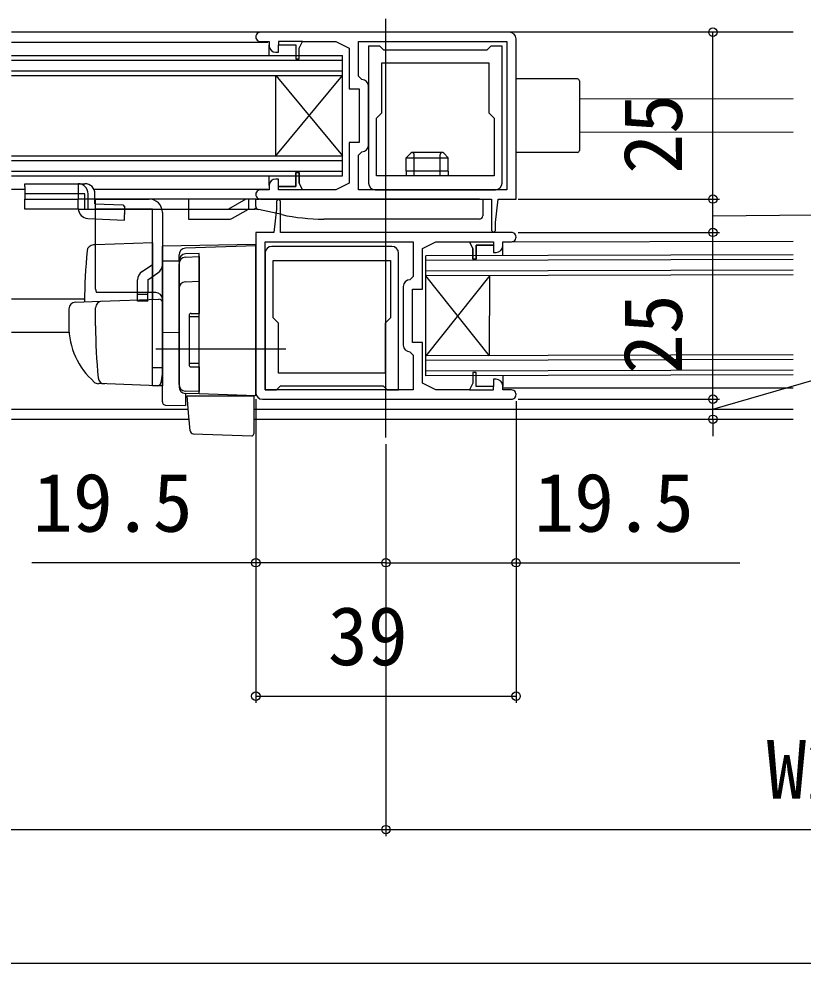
# Model space of a CAD drawing. Units: millimetres, scale not verified. Extents: x -525 to 525, y -782 to 777.
# Drawn here: x -245 to -127.5, y 92.6 to 234.1 of the extents above; entities that cross this region are included whole.
import ezdxf
from ezdxf.enums import TextEntityAlignment as Align

# ---------------------------------------------------------------- set-up
doc = ezdxf.new("R2010")
doc.units = ezdxf.units.MM
doc.header["$LTSCALE"] = 4
for name, color, linetype in [('0-2_YKK_11', 7, 'Continuous'), ('0-3_YKK_12', 2, 'Continuous'), ('0-4_YKK_13', 4, 'Continuous'), ('0-6_YKK_D', 6, 'Continuous')]:
    doc.layers.add(name, color=color, linetype=linetype)
doc.styles.add('ＭＳ ゴシック', font='')
doc.styles.get('ＭＳ ゴシック').set_extended_font_data('MS Gothic')

msp = doc.modelspace()

# ---------------------------------------------------------------- linework, layer by layer
at = {"layer": '0-2_YKK_11'}
for p, q in [((-171.5, 232.134), (-208.8, 232.134)), ((-192.6, 215.234), (-192.6, 224.034)), ((-191.6, 208.534), (-173.6, 208.534)), ((-189.1, 200.036), (-207.1, 200.036)), ((-187.4, 194.036), (-187.4, 185.236)), ((-208.5, 177.136), (-171.2, 177.136))]:
    msp.add_line(p, q, dxfattribs=at)
for points in [[(-208.8, 207.134), (-174.2, 207.134), (-174.2, 202.434), (-173.9, 202.134), (-173.6, 202.434), (-173.6, 203.634), (-173.2, 207.134), (-170.5, 207.134), (-170.5, 231.134)], [(-208.8, 230.734), (-207.5, 230.734), (-207.5, 230.134)], [(-206.5, 229.134), (-206.1, 229.134), (-206.1, 230.234), (-203.5, 230.234), (-203.5, 228.134), (-203, 228.134), (-203, 229.734), (-202.5, 230.734), (-197.5, 230.734), (-195.5, 229.734), (-195.5, 223.634), (-194, 223.634), (-194, 215.634), (-195.5, 215.634), (-195.5, 209.534), (-197.5, 208.534), (-202.5, 208.534), (-203, 209.534), (-203, 211.134), (-203.5, 211.134), (-203.5, 209.034), (-206.1, 209.034), (-206.1, 210.134), (-206.5, 210.134)], [(-194.1, 230.734), (-171.9, 230.734), (-171.9, 208.534), (-194.1, 208.534), (-194.1, 213.734), (-193.6, 214.234)], [(-193.6, 225.034), (-194.1, 225.534), (-194.1, 230.734)], [(-172.6, 209.534), (-172.6, 230.034), (-174.3, 230.034), (-174.6, 229.734), (-174.9, 229.434), (-190.3, 229.434), (-190.6, 229.734), (-190.9, 230.034), (-192.6, 230.034), (-192.6, 209.534)], [(-207.5, 209.134), (-207.5, 208.534), (-208.8, 208.534)], [(-171.2, 202.136), (-205.8, 202.136), (-205.8, 206.836), (-206.1, 207.136), (-206.4, 206.836), (-206.4, 205.636), (-206.8, 202.136), (-209.5, 202.136), (-209.5, 178.136)], [(-185.9, 178.536), (-208.1, 178.536), (-208.1, 200.736), (-185.9, 200.736), (-185.9, 195.536), (-186.4, 195.036)], [(-173.5, 180.136), (-173.9, 180.136), (-173.9, 179.036), (-176.5, 179.036), (-176.5, 181.136), (-177, 181.136), (-177, 179.536), (-177.5, 178.536), (-182.5, 178.536), (-184.5, 179.536), (-184.5, 185.636), (-186, 185.636), (-186, 193.636), (-184.5, 193.636), (-184.5, 199.736), (-182.5, 200.736), (-177.5, 200.736), (-177, 199.736), (-177, 198.136), (-176.5, 198.136), (-176.5, 200.236), (-173.9, 200.236), (-173.9, 199.136), (-173.5, 199.136)], [(-172.5, 200.136), (-172.5, 200.736), (-171.2, 200.736)], [(-208.1, 199.036), (-208.1, 178.536), (-206.4, 178.536), (-206.1, 178.836), (-205.8, 179.136), (-190.4, 179.136), (-190.1, 178.836), (-189.8, 178.536), (-188.1, 178.536), (-188.1, 199.036)], [(-186.4, 184.236), (-185.9, 183.736), (-185.9, 178.536)], [(-171.2, 178.536), (-172.5, 178.536), (-172.5, 179.136)]]:
    msp.add_lwpolyline(points, dxfattribs=at)
for points in [[(-202.5, 230.734), (-206.1, 230.734), (-206.1, 230.234), (-203.5, 230.234), (-203.5, 228.134), (-203, 228.134), (-203, 229.734)], [(-173.8, 210.634), (-191.4, 210.634), (-191.4, 219.234), (-190.6, 220.034), (-190.6, 227.534), (-174.6, 227.534), (-174.6, 220.034), (-173.8, 219.234)], [(-202.5, 208.534), (-206.1, 208.534), (-206.1, 209.034), (-203.5, 209.034), (-203.5, 211.134), (-203, 211.134), (-203, 209.534)], [(-177.5, 200.736), (-173.9, 200.736), (-173.9, 200.236), (-176.5, 200.236), (-176.5, 198.136), (-177, 198.136), (-177, 199.736)], [(-206.9, 197.936), (-189.3, 197.936), (-189.3, 189.336), (-190.1, 188.536), (-190.1, 181.036), (-206.1, 181.036), (-206.1, 188.536), (-206.9, 189.336)], [(-177.5, 178.536), (-173.9, 178.536), (-173.9, 179.036), (-176.5, 179.036), (-176.5, 181.136), (-177, 181.136), (-177, 179.536)]]:
    msp.add_lwpolyline(points, close=True, dxfattribs=at)
for centre, radius, start, end in [((-208.8, 231.434), 0.7, 89.99999, 270.00001), ((-171.5, 231.134), 1, 0.00001, 89.99999), ((-206.5, 230.134), 1, 180.00001, 269.99999), ((-193.6, 224.034), 1, 0.00001, 89.99999), ((-193.6, 215.234), 1, 270.00001, 359.99999), ((-206.5, 209.134), 1, 90.00001, 179.99999), ((-191.6, 209.534), 1, 180.00001, 269.99999), ((-173.6, 209.534), 1, 270.00001, 359.99999), ((-208.8, 207.834), 0.7, 89.99999, 270.00001), ((-171.2, 201.436), 0.7, 269.99999, 90.00001), ((-207.1, 199.036), 1, 90.00001, 179.99999), ((-189.1, 199.036), 1, 0.00001, 89.99999), ((-173.5, 200.136), 1, 270.00001, 359.99999), ((-186.4, 194.036), 1, 90.00001, 179.99999), ((-186.4, 185.236), 1, 180.00001, 269.99999), ((-173.5, 179.136), 1, 0.00001, 89.99999), ((-171.2, 177.836), 0.7, 269.99999, 90.00001), ((-208.5, 178.136), 1, 180.00001, 269.99999)]:
    msp.add_arc(centre, radius, start, end, dxfattribs=at)
at = {"layer": '0-3_YKK_12'}
for p, q in [((-190, 171.419), (-190, 234.134)), ((-128.988, 232.134), (-246.124, 232.134)), ((-246.124, 230.634), (-207.7, 230.634)), ((-207.5, 228.634), (-207.5, 230.234)), ((-246.124, 228.634), (-196.5, 228.634)), ((-246.124, 227.934), (-196.5, 227.934)), ((-196.5, 210.634), (-196.5, 228.634)), ((-246.124, 226.334), (-196.5, 226.334)), ((-246.124, 225.634), (-196.5, 225.634)), ((-206.5, 213.634), (-206.5, 225.634)), ((-206.5, 213.634), (-196.5, 225.634)), ((-206.5, 225.634), (-196.5, 213.634)), ((-128.988, 222.16), (-161, 222.11)), ((-128.988, 217.174), (-161, 217.125)), ((-246.124, 213.634), (-196.5, 213.634)), ((-246.124, 212.934), (-196.5, 212.934)), ((-246.124, 211.334), (-196.5, 211.334)), ((-246.124, 210.634), (-196.5, 210.634)), ((-207.501, 209.147), (-207.5, 210.634)), ((-246.124, 208.634), (-244.1, 208.634)), ((-233.774, 208.634), (-207.7, 208.634)), ((-172.496, 198.664), (-172.5, 200.299)), ((-172.001, 200.736), (-128.988, 200.803)), ((-128.988, 198.772), (-184, 198.636)), ((-184, 180.636), (-184, 198.636)), ((-128.988, 198.072), (-184, 197.935)), ((-128.988, 196.473), (-184, 196.339)), ((-128.988, 195.772), (-184, 195.636)), ((-174.419, 195.665), (-184, 183.636)), ((-174.5, 183.636), (-184, 195.636)), ((-174.5, 183.636), (-174.419, 195.665)), ((-235.173, 192.134), (-246.124, 192.134)), ((-237.464, 187.134), (-246.124, 187.134)), ((-128.988, 183.772), (-184, 183.636)), ((-128.988, 183.078), (-184, 182.953)), ((-128.988, 181.471), (-184, 181.332)), ((-128.988, 180.772), (-184, 180.636)), ((-172.504, 180.664), (-172.5, 179.036)), ((-246.124, 175.634), (-219.625, 175.634)), ((-209.8, 175.634), (-128.988, 175.634)), ((-246.124, 174.134), (-219.494, 174.134)), ((-209.8, 174.134), (-128.988, 174.134))]:
    msp.add_line(p, q, dxfattribs=at)
msp.add_lwpolyline([(-172.453, 178.824), (-150.6, 178.826), (-128.988, 178.826)], dxfattribs=at)
at = {"layer": '0-4_YKK_13'}
for p, q in [((-161.3, 225.134), (-170.5, 225.134)), ((-161, 224.834), (-161, 214.434)), ((-186.949, 213.334), (-186.261, 214.022)), ((-186.261, 214.022), (-186.173, 214.11)), ((-181.425, 214.11), (-186.173, 214.11)), ((-185.749, 210.634), (-185.749, 213.81)), ((-181.849, 210.634), (-181.849, 213.81)), ((-181.425, 214.11), (-181.337, 214.022)), ((-180.649, 213.334), (-181.337, 214.022)), ((-161.3, 214.134), (-170.5, 214.134)), ((-186.949, 213.334), (-180.649, 213.334)), ((-186.949, 211.334), (-186.949, 213.334)), ((-180.649, 211.334), (-180.649, 213.334)), ((-180.649, 211.334), (-186.949, 211.334)), ((-186.949, 211.334), (-186.949, 210.634)), ((-180.649, 211.334), (-180.649, 210.634)), ((-244.1, 208.995), (-244.1, 209.434)), ((-236.1, 209.434), (-235.101, 209.434)), ((-244.1, 208.995), (-244.1, 207.134)), ((-236.1, 208.995), (-236.1, 207.134)), ((-236.1, 207.934), (-244.1, 207.934)), ((-235.101, 207.934), (-236.1, 207.934)), ((-209.499, 207.134), (-236.1, 207.134)), ((-236.1, 205.724), (-236.1, 207.134)), ((-235.101, 205.634), (-235.101, 207.934)), ((-234.634, 207.134), (-234.634, 207.934)), ((-234.634, 205.725), (-234.634, 207.134)), ((-233.601, 207.134), (-233.601, 207.934)), ((-233.6, 206.434), (-233.6, 207.134)), ((-233.5, 193.634), (-233.5, 207.134)), ((-233.5, 207.134), (-225.5, 207.134)), ((-219.6, 207.134), (-219.6, 205.634)), ((-211.002, 207.134), (-213.602, 205.634)), ((-210.6, 207.134), (-210.6, 205.634)), ((-175.999, 207.134), (-208.999, 207.134)), ((-175.999, 207.134), (-175.499, 207.134)), ((-175.499, 207.134), (-175.499, 204.634)), ((-236.1, 205.634), (-209.655, 205.634)), ((-233.6, 206.434), (-229.4, 206.244)), ((-225, 205.634), (-233.5, 205.634)), ((-229.4, 206.244), (-229.109, 205.935)), ((-229.169, 203.994), (-229.119, 205.634)), ((-229.119, 205.634), (-229.109, 205.935)), ((-225, 193.134), (-225, 205.634)), ((-219.6, 205.634), (-219.6, 204.134)), ((-212.969, 204.268), (-210.6, 205.634)), ((-209.655, 205.634), (-209.55, 205.784)), ((-209.345, 205.634), (-209.655, 205.634)), ((-209.55, 205.784), (-209.45, 205.784)), ((-209.45, 205.784), (-209.345, 205.634)), ((-209.345, 205.634), (-209.293, 205.634)), ((-205.607, 204.8), (-209.104, 205.55)), ((-234.646, 204.224), (-229.169, 203.994)), ((-223.5, 205.134), (-223.5, 197.307)), ((-219.6, 204.134), (-213.468, 204.134)), ((-175.999, 204.134), (-199.321, 204.134)), ((-233.5, 200.285), (-233.827, 200.274)), ((-225, 200.582), (-233.5, 200.285)), ((-225, 200.582), (-225, 193.134)), ((-209.5, 200.334), (-223.5, 200.09)), ((-223.5, 199.634), (-223.5, 199.645)), ((-223.5, 199.434), (-223.5, 199.634)), ((-209.5, 200.134), (-220.035, 199.766)), ((-209.5, 177.634), (-209.5, 200.334)), ((-221, 197.902), (-221, 198.767)), ((-218, 198.967), (-220.035, 198.904)), ((-220.035, 198.438), (-218, 198.509)), ((-218, 195.311), (-218, 198.967)), ((-218, 198.509), (-218, 189.99)), ((-226.545, 196.254), (-225, 197.307)), ((-223.5, 197.861), (-221, 197.896)), ((-223.5, 197.307), (-223.5, 179.134)), ((-221, 197.902), (-221, 179.002)), ((-221, 179.361), (-221, 197.438)), ((-225.7, 195.015), (-224.155, 196.068)), ((-218, 194.347), (-218, 195.311)), ((-225.7, 195.015), (-225.7, 193.134)), ((-220.035, 194.738), (-218, 194.809)), ((-224.5, 193.134), (-233.366, 193.134)), ((-227.2, 192.884), (-225.7, 192.884)), ((-225.7, 191.807), (-225.7, 193.134)), ((-225, 193.134), (-225, 192.082)), ((-236.535, 191.679), (-232.748, 191.811)), ((-232.748, 191.811), (-224.018, 192.116)), ((-223.5, 191.617), (-223.5, 181.134)), ((-237.5, 190.68), (-237.5, 188.134)), ((-233.5, 188.134), (-233.5, 190.837)), ((-219.5, 189.69), (-219.5, 182.29)), ((-219.2, 189.99), (-218, 189.99)), ((-223.5, 187.834), (-223.5, 188.434)), ((-218, 189.49), (-219.5, 189.49)), ((-223.5, 186.834), (-223.5, 187.434)), ((-221, 187.134), (-223.5, 187.091)), ((-205, 184.635), (-224.5, 184.635)), ((-223.5, 183.834), (-223.5, 184.434)), ((-223.5, 182.834), (-223.5, 183.434)), ((-223.5, 182.834), (-223.5, 183.434)), ((-223.5, 182.834), (-223.5, 183.434)), ((-223.5, 182.834), (-223.5, 181.134)), ((-223.5, 182.834), (-223.5, 181.134)), ((-223.5, 181.834), (-225, 181.834)), ((-223.5, 181.134), (-223.538, 180.88)), ((-218, 182.49), (-219.5, 182.49)), ((-219.2, 181.99), (-218, 181.99)), ((-218, 181.99), (-218, 178.29)), ((-223.538, 180.88), (-223.733, 179.586)), ((-232.241, 179.44), (-233.09, 179.469)), ((-224.244, 179.16), (-233.074, 179.469)), ((-218, 178.29), (-220.035, 178.361)), ((-218, 177.931), (-220.035, 178.002)), ((-220.035, 178.002), (-220.035, 176.218)), ((-223.009, 176.269), (-220.035, 176.218)), ((-219.484, 174.024), (-219.524, 174.481)), ((-209.8, 174.292), (-209.8, 173.656)), ((-209.8, 174.134), (-209.8, 171.945)), ((-219.343, 172.407), (-219.484, 174.024)), ((-218.862, 171.951), (-210.111, 171.645))]:
    msp.add_line(p, q, dxfattribs=at)
for points in [[(-244.1, 209.434), (-236.1, 209.434), (-236.1, 208.995)], [(-236.1, 205.634), (-244.1, 205.634), (-244.1, 207.134), (-236.1, 207.134)], [(-209.499, 206.039), (-209.499, 207.134), (-208.999, 207.134)], [(-223.5, 187.091), (-223.5, 197.861), (-223.5, 200.09)], [(-225.7, 191.807), (-227.2, 191.807), (-227.2, 193.134), (-227.2, 195.015)], [(-209.5, 177.634), (-218, 177.931), (-218, 178.931), (-218, 194.347)], [(-223.5, 179.134), (-225, 179.134), (-225, 193.134)], [(-223.5, 176.769), (-223.5, 183.781), (-223.5, 186.634), (-223.5, 187.091)], [(-219.524, 174.481), (-219.8, 177.634), (-219.77, 177.634)], [(-219.77, 177.634), (-209.8, 177.634), (-209.8, 174.134)]]:
    msp.add_lwpolyline(points, dxfattribs=at)
for centre, radius, start, end in [((-161.3, 224.834), 0.3, 0, 90), ((-186.049, 213.81), 0.3, 0, 135), ((-181.549, 213.81), 0.3, 45, 180), ((-161.3, 214.434), 0.3, 270, 0), ((-236.117, 207.951), 1.483, 359.35664, 89.34185), ((-235.101, 207.934), 1.5, 0, 90), ((-225.5, 205.134), 2, 0, 90), ((-234.6, 205.724), 1.5, 180, 268.23761), ((-208.999, 206.039), 0.5, 180, 257.90524), ((-213.468, 205.134), 1, 270, 299.98), ((-199.321, 234.134), 30, 257.90524, 270), ((-175.999, 204.634), 0.5, 270, 0), ((-233.792, 199.274), 1, 92, 175.1492), ((-220, 198.767), 1, 92, 180), ((-120.2, 189.634), 115, 175.1492, 178.95761), ((-220.001, 197.905), 1, 91.97531, 180.18561), ((-220, 197.438), 1, 92, 180), ((-225, 197.307), 1.5, 304.28688, 0), ((-225.7, 195.015), 1.5, 124.28688, 180), ((-220, 193.738), 1, 92, 180), ((-232.5, 193.634), 1, 180, 210), ((-224.5, 192.134), 1, 0, 90), ((-236.5, 190.68), 1, 92, 180), ((-232.5, 190.837), 1, 92, 180), ((-224, 191.617), 0.5, 0, 92), ((-219.2, 189.69), 0.3, 90, 180), ((-226.501, 188.035), 11, 179.4814, 229.17186), ((-152.5, 188.146), 81, 180.00856, 185.53061), ((-219.2, 182.29), 0.3, 180, 270), ((-233.039, 180.468), 1, 229.17186, 268), ((-232.128, 180.436), 1, 185.53061, 268), ((-224.227, 179.66), 0.5, 268, 351.46923), ((-220, 179.361), 1, 180, 268), ((-220, 179.002), 1, 180, 268), ((-223, 176.769), 0.5, 180, 196.57035), ((-223, 176.769), 0.5, 180, 269), ((-218.845, 172.451), 0.5, 185, 268.02699), ((-210.1, 171.945), 0.3, 268, 0)]:
    msp.add_arc(centre, radius, start, end, dxfattribs=at)
msp.add_ellipse((-233.1, 206.434), major_axis=(0, 9.5), ratio=0.421053, start_param=4.5538307, end_param=4.6280786, dxfattribs=at)
at = {"layer": '0-6_YKK_D'}
for p, q in [((-141, 207.134), (-141, 232.134)), ((-170.2, 207.134), (-140, 207.134)), ((-170.2, 207.134), (-140, 207.134)), ((-141, 202.136), (-141, 207.134)), ((-170.2, 202.136), (-140, 202.136)), ((-170.2, 202.136), (-140, 202.136)), ((-141, 177.136), (-141, 202.136)), ((-141, 177.136), (-141, 179.686)), ((-209.5, 177.136), (-209.5, 151.634)), ((-209.5, 177.136), (-209.5, 131.634)), ((-170.2, 177.136), (-140, 177.136)), ((-170.2, 177.136), (-140, 177.136)), ((-141, 174.134), (-141, 177.136)), ((-141, 174.134), (-141, 177.136)), ((-170.5, 176.836), (-170.5, 151.634)), ((-170.5, 176.836), (-170.5, 131.634)), ((-141, 174.134), (-141, 171.584)), ((-190, 170.419), (-190, 111.634)), ((-190, 170.419), (-190, 111.634)), ((-190, 170.419), (-190, 151.634)), ((-190, 170.419), (-190, 151.634)), ((-209.5, 132.634), (-170.5, 132.634)), ((-315, 112.634), (-190, 112.634)), ((-190, 112.634), (-55, 112.634)), ((-304.5, 92.634), (194.5, 92.634))]:
    msp.add_line(p, q, dxfattribs=at)
for points in [[(-141, 204.635), (-111, 204.936), (-111, 215.89)], [(-141, 175.635), (-111, 184.341), (-111, 195.295)], [(-190, 152.634), (-209.5, 152.634), (-243.05, 152.634)], [(-190, 152.634), (-170.5, 152.634), (-136.95, 152.634)]]:
    msp.add_lwpolyline(points, dxfattribs=at)
for centre in [(-141, 232.134), (-141, 207.134), (-141, 207.134), (-141, 202.136), (-141, 202.136), (-141, 177.136), (-141, 177.136), (-141, 174.134), (-209.5, 152.634), (-190, 152.634), (-190, 152.634), (-170.5, 152.634), (-209.5, 132.634), (-170.5, 132.634), (-190, 112.634), (-190, 112.634)]:
    msp.add_circle(centre, 0.637, dxfattribs=at)

# ---------------------------------------------------------------- texts
at = {"layer": '0-6_YKK_D', "style": 'ＭＳ ゴシック'}
for p in [(-143, 210.907), (-143, 180.908)]:
    msp.add_text('25', height=8.798, rotation=90, dxfattribs=at).set_placement(p, align=Align.BOTTOM_LEFT)
for s, p in [('19.5', (-242.891, 154.634)), ('19.5', (-167.791, 154.634)), ('39', (-198.693, 134.634)), ('W2', (-132.966, 114.634))]:
    msp.add_text(s, height=8.798, dxfattribs=at).set_placement(p, align=Align.BOTTOM_LEFT)

doc.saveas('drawing.dxf')
